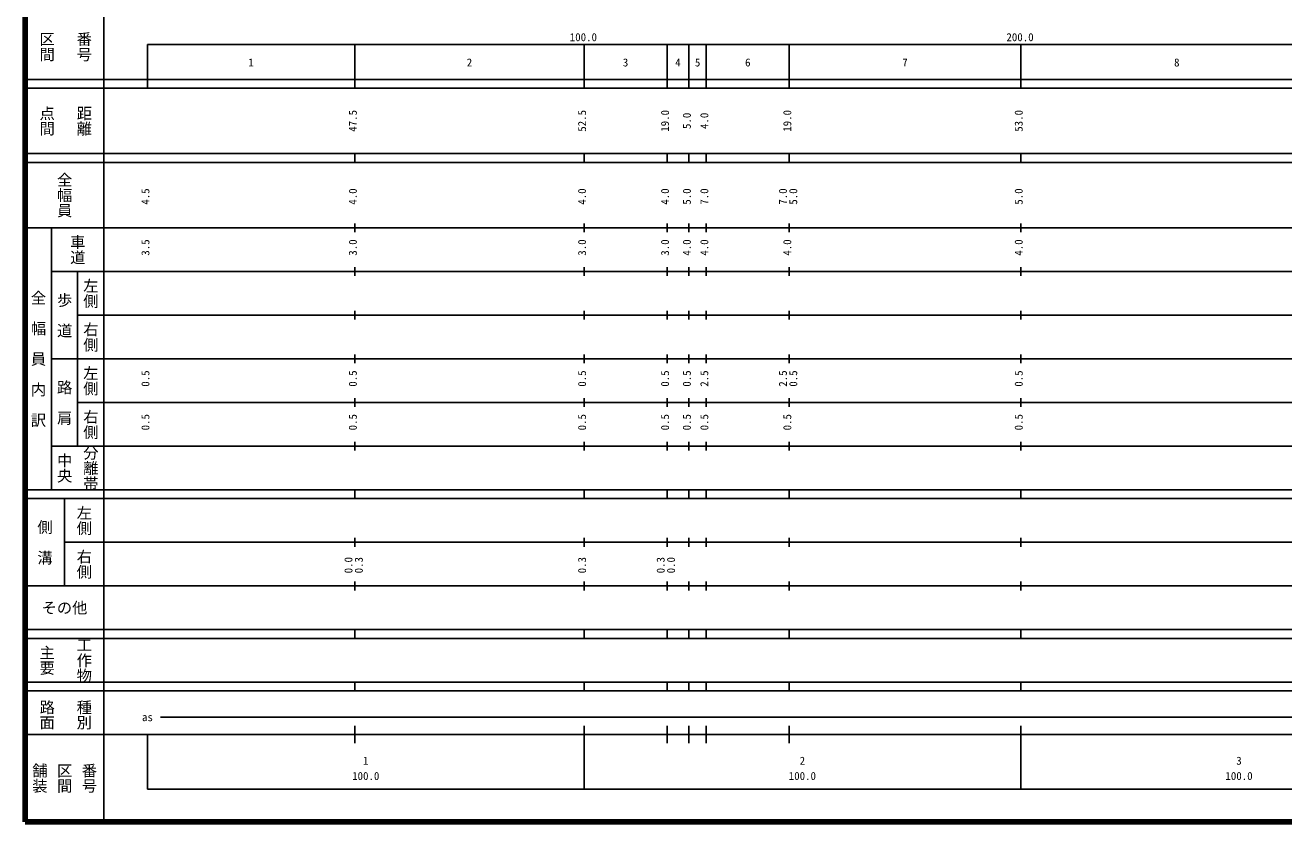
# Model space of a CAD drawing. Units: millimetres on the paper, enlarged 1000 times. Extents: x 40000 to 680000, y 20000 to 380000.
# Drawn here: x 40000 to 328262, y 20000 to 202409 of the extents above; entities that cross this region are included whole.
import ezdxf
from ezdxf.enums import TextEntityAlignment as Align

# ---------------------------------------------------------------- set-up
doc = ezdxf.new("R2010")
doc.units = ezdxf.units.MM
doc.header["$LTSCALE"] = 1000
doc.layers.add('M-TTL', color=2, linetype='Continuous', lineweight=140)
doc.layers.add('M-TTL-BAND', color=7, linetype='Continuous', lineweight=25)
doc.styles.add('@ＭＳ ゴシック', font='')
doc.styles.add('ＭＳ ゴシック', font='')
doc.styles.get('@ＭＳ ゴシック').set_extended_font_data('@MS Gothic')
doc.styles.get('ＭＳ ゴシック').set_extended_font_data('MS Gothic')

msp = doc.modelspace()

# ---------------------------------------------------------------- linework, layer by layer
at = {"layer": 'M-TTL'}
for p, q in [((40000, 380000), (40000, 20000)), ((40000, 20000), (680000, 20000))]:
    msp.add_line(p, q, dxfattribs=at)
at = {"layer": 'M-TTL-BAND'}
for p, q in [((58000, 370000), (58000, 20000)), ((68000, 198000), (579000, 198000)), ((68000, 198000), (68000, 188000)), ((115500, 188000), (115500, 198000)), ((168000, 188000), (168000, 198000)), ((168000, 188000), (168000, 198000)), ((187000, 188000), (187000, 198000)), ((192000, 188000), (192000, 198000)), ((196000, 188000), (196000, 198000)), ((215000, 188000), (215000, 198000)), ((268000, 188000), (268000, 198000)), ((268000, 188000), (268000, 198000)), ((40000, 190000), (579000, 190000)), ((40000, 188000), (579000, 188000)), ((40000, 173000), (579000, 173000)), ((115500, 171000), (115500, 173000)), ((168000, 171000), (168000, 173000)), ((168000, 171000), (168000, 173000)), ((187000, 171000), (187000, 173000)), ((192000, 171000), (192000, 173000)), ((196000, 171000), (196000, 173000)), ((215000, 171000), (215000, 173000)), ((268000, 171000), (268000, 173000)), ((268000, 171000), (268000, 173000)), ((40000, 171000), (579000, 171000)), ((40000, 156000), (579000, 156000)), ((46000, 96000), (46000, 156000)), ((115500, 155000), (115500, 157000)), ((168000, 155000), (168000, 157000)), ((168000, 155000), (168000, 157000)), ((187000, 155000), (187000, 157000)), ((192000, 155000), (192000, 157000)), ((196000, 155000), (196000, 157000)), ((215000, 155000), (215000, 157000)), ((268000, 155000), (268000, 157000)), ((268000, 155000), (268000, 157000)), ((46000, 146000), (579000, 146000)), ((52000, 146000), (52000, 106000)), ((115500, 145000), (115500, 147000)), ((168000, 145000), (168000, 147000)), ((168000, 145000), (168000, 147000)), ((187000, 145000), (187000, 147000)), ((192000, 145000), (192000, 147000)), ((196000, 145000), (196000, 147000)), ((215000, 145000), (215000, 147000)), ((268000, 145000), (268000, 147000)), ((268000, 145000), (268000, 147000)), ((52000, 136000), (579000, 136000)), ((115500, 135000), (115500, 137000)), ((168000, 135000), (168000, 137000)), ((168000, 135000), (168000, 137000)), ((187000, 135000), (187000, 137000)), ((192000, 135000), (192000, 137000)), ((196000, 135000), (196000, 137000)), ((215000, 135000), (215000, 137000)), ((268000, 135000), (268000, 137000)), ((268000, 135000), (268000, 137000)), ((115500, 125000), (115500, 127000)), ((168000, 125000), (168000, 127000)), ((168000, 125000), (168000, 127000)), ((187000, 125000), (187000, 127000)), ((192000, 125000), (192000, 127000)), ((196000, 125000), (196000, 127000)), ((215000, 125000), (215000, 127000)), ((268000, 125000), (268000, 127000)), ((268000, 125000), (268000, 127000)), ((46000, 126000), (579000, 126000)), ((52000, 116000), (579000, 116000)), ((115500, 115000), (115500, 117000)), ((168000, 115000), (168000, 117000)), ((168000, 115000), (168000, 117000)), ((187000, 115000), (187000, 117000)), ((192000, 115000), (192000, 117000)), ((196000, 115000), (196000, 117000)), ((215000, 115000), (215000, 117000)), ((268000, 115000), (268000, 117000)), ((268000, 115000), (268000, 117000)), ((115500, 105000), (115500, 107000)), ((168000, 105000), (168000, 107000)), ((168000, 105000), (168000, 107000)), ((187000, 105000), (187000, 107000)), ((192000, 105000), (192000, 107000)), ((196000, 105000), (196000, 107000)), ((215000, 105000), (215000, 107000)), ((268000, 105000), (268000, 107000)), ((268000, 105000), (268000, 107000)), ((46000, 106000), (579000, 106000)), ((40000, 96000), (579000, 96000)), ((115500, 94000), (115500, 96000)), ((168000, 94000), (168000, 96000)), ((168000, 94000), (168000, 96000)), ((187000, 94000), (187000, 96000)), ((192000, 94000), (192000, 96000)), ((196000, 94000), (196000, 96000)), ((215000, 94000), (215000, 96000)), ((268000, 94000), (268000, 96000)), ((268000, 94000), (268000, 96000)), ((40000, 94000), (579000, 94000)), ((49000, 94000), (49000, 74000)), ((49000, 84000), (579000, 84000)), ((115500, 83000), (115500, 85000)), ((168000, 83000), (168000, 85000)), ((168000, 83000), (168000, 85000)), ((187000, 83000), (187000, 85000)), ((192000, 83000), (192000, 85000)), ((196000, 83000), (196000, 85000)), ((215000, 83000), (215000, 85000)), ((268000, 83000), (268000, 85000)), ((268000, 83000), (268000, 85000)), ((115500, 73000), (115500, 75000)), ((168000, 73000), (168000, 75000)), ((168000, 73000), (168000, 75000)), ((187000, 73000), (187000, 75000)), ((192000, 73000), (192000, 75000)), ((196000, 73000), (196000, 75000)), ((215000, 73000), (215000, 75000)), ((268000, 73000), (268000, 75000)), ((268000, 73000), (268000, 75000)), ((40000, 74000), (579000, 74000)), ((40000, 64000), (579000, 64000)), ((115500, 62000), (115500, 64000)), ((168000, 62000), (168000, 64000)), ((168000, 62000), (168000, 64000)), ((187000, 62000), (187000, 64000)), ((192000, 62000), (192000, 64000)), ((196000, 62000), (196000, 64000)), ((215000, 62000), (215000, 64000)), ((268000, 62000), (268000, 64000)), ((268000, 62000), (268000, 64000)), ((40000, 62000), (579000, 62000)), ((40000, 52000), (579000, 52000)), ((115500, 50000), (115500, 52000)), ((168000, 50000), (168000, 52000)), ((168000, 50000), (168000, 52000)), ((187000, 50000), (187000, 52000)), ((192000, 50000), (192000, 52000)), ((196000, 50000), (196000, 52000)), ((215000, 50000), (215000, 52000)), ((268000, 50000), (268000, 52000)), ((268000, 50000), (268000, 52000)), ((40000, 50000), (579000, 50000)), ((71000, 44000), (565000, 44000)), ((115500, 38000), (115500, 42000)), ((168000, 27500), (168000, 42000)), ((168000, 27500), (168000, 42000)), ((187000, 38000), (187000, 42000)), ((192000, 38000), (192000, 42000)), ((196000, 38000), (196000, 42000)), ((215000, 38000), (215000, 42000)), ((268000, 27500), (268000, 42000)), ((268000, 27500), (268000, 42000)), ((40000, 40000), (579000, 40000)), ((68000, 40000), (68000, 27500)), ((68000, 27500), (579000, 27500))]:
    msp.add_line(p, q, dxfattribs=at)

# ---------------------------------------------------------------- texts
at = {"layer": 'M-TTL-BAND', "style": '@ＭＳ ゴシック'}
for s, p in [('区間', (45000, 197500)), ('番号', (53500, 197500)), ('点間', (45000, 180500)), ('距離', (53500, 180500)), ('全幅員', (49000, 163500)), ('車道', (52000, 151000)), ('左側', (55000, 141000)), ('全\u3000幅\u3000員\u3000内\u3000訳', (43000, 126000)), ('歩\u3000道', (49000, 136000)), ('右側', (55000, 131000)), ('左側', (55000, 121000)), ('路\u3000肩', (49000, 116000)), ('右側', (55000, 111000)), ('中央', (49000, 101000)), ('分離帯', (55000, 101000)), ('左側', (53500, 89000)), ('側\u3000溝', (44500, 84000)), ('右側', (53500, 79000)), ('工作物', (53500, 57000)), ('主要', (45000, 57000)), ('路面', (45000, 44500)), ('種別', (53500, 44500)), ('舗装', (43333, 30000)), ('区間', (49000, 30000)), ('番号', (54667, 30000))]:
    msp.add_text(s, height=2566, rotation=270, dxfattribs=at).set_placement(p, align=Align.MIDDLE_CENTER)
at = {"layer": 'M-TTL-BAND', "style": 'ＭＳ ゴシック'}
for s, p in [('100.0', (167844, 198195)), ('200.0', (267844, 198195)), ('1', (91750, 192405)), ('2', (141750, 192405)), ('3', (177500, 192405)), ('4', (189500, 192405)), ('5', (194000, 192405)), ('6', (205500, 192405)), ('7', (241500, 192405)), ('8', (303750, 192405)), ('as', (68000, 42500)), ('1', (118000, 32523)), ('2', (218000, 32523)), ('3', (318000, 32523)), ('100.0', (118000, 29033)), ('100.0', (218000, 29033)), ('100.0', (318000, 29033))]:
    msp.add_text(s, height=1833, dxfattribs=at).set_placement(p, align=Align.BOTTOM_CENTER)
for s, p in [('47.5', (116500, 180500)), ('52.5', (169000, 180500)), ('19.0', (188000, 180500)), ('5.0', (193000, 180500)), ('4.0', (197000, 180500)), ('19.0', (216000, 180500)), ('53.0', (269000, 180500)), ('4.5', (69000, 163174)), ('4.0', (116500, 163174)), ('4.0', (169000, 163174)), ('4.0', (188000, 163174)), ('5.0', (193000, 163174)), ('7.0', (197000, 163174)), ('7.0', (215000, 163174)), ('5.0', (217370, 163174)), ('5.0', (269000, 163174)), ('3.5', (69000, 151500)), ('3.0', (116500, 151500)), ('3.0', (169000, 151500)), ('3.0', (188000, 151500)), ('4.0', (193000, 151500)), ('4.0', (197000, 151500)), ('4.0', (216000, 151500)), ('4.0', (269000, 151500)), ('0.5', (69000, 121500)), ('0.5', (116500, 121500)), ('0.5', (169000, 121500)), ('0.5', (188000, 121500)), ('0.5', (193000, 121500)), ('2.5', (197000, 121500)), ('2.5', (215000, 121500)), ('0.5', (217370, 121500)), ('0.5', (269000, 121500)), ('0.5', (69000, 111500)), ('0.5', (116500, 111500)), ('0.5', (169000, 111500)), ('0.5', (188000, 111500)), ('0.5', (193000, 111500)), ('0.5', (197000, 111500)), ('0.5', (216000, 111500)), ('0.5', (269000, 111500)), ('0.0', (115500, 78764)), ('0.3', (117870, 78764)), ('0.3', (169000, 78764)), ('0.3', (187000, 78764)), ('0.0', (189370, 78764))]:
    msp.add_text(s, height=1833, rotation=90, dxfattribs=at).set_placement(p, align=Align.BOTTOM_CENTER)
msp.add_text('その他', height=2566, dxfattribs=at).set_placement((49000, 69000), align=Align.MIDDLE_CENTER)

doc.saveas('drawing.dxf')
